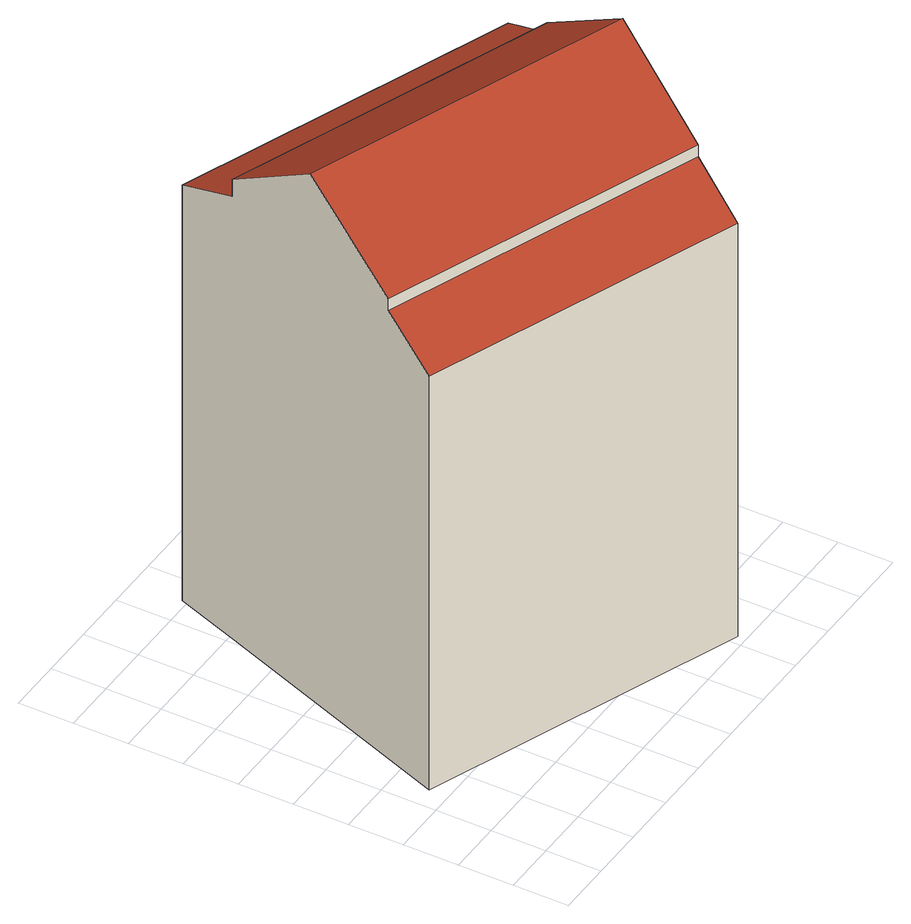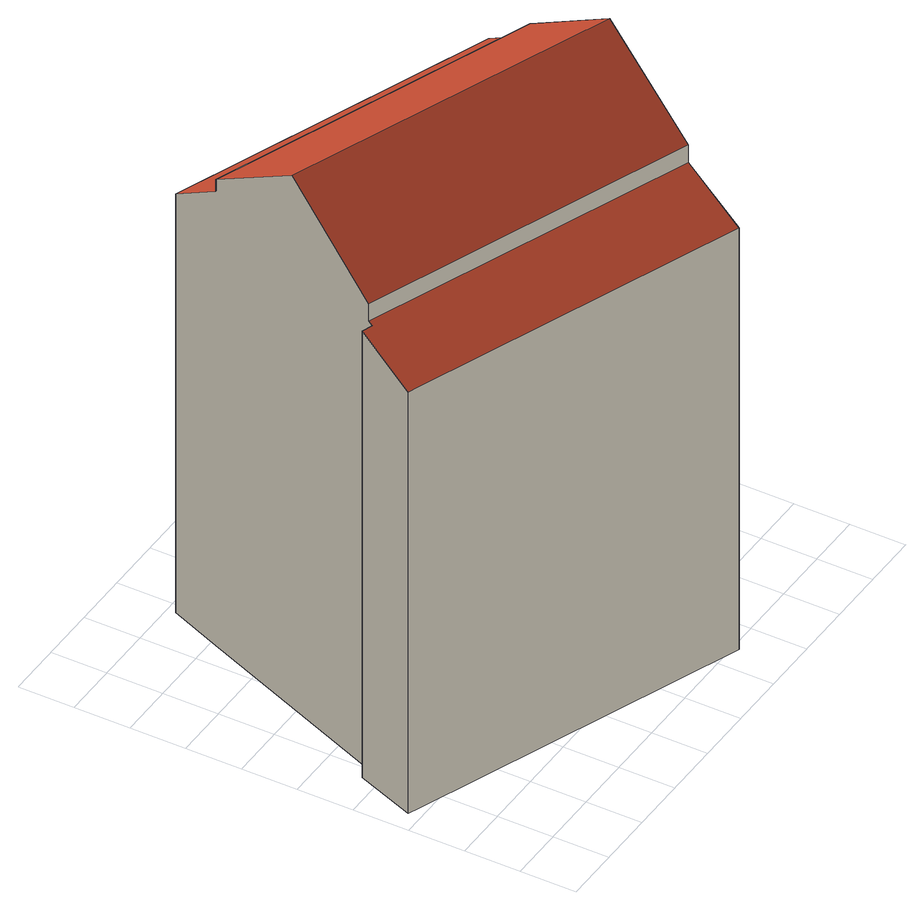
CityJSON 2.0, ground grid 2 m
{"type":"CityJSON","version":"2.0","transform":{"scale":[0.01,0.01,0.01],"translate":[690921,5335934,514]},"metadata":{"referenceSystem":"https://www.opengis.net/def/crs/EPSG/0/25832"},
"CityObjects":{
"building1":{"type":"Building","attributes":{"function":"31001_9998","roofType":"3100","measuredHeight":20.99,"storeysAboveGround":3},"address":[{"country":"Germany","locality":"München","thoroughfareName":"Arcisstraße 21"}],"geometry":[{"type":"MultiSurface","lod":"2","boundaries":[[[0,1,2,3]],[[4,5,6,7,8,9,10,11,12,13,14,15]],[[16,6,5,17]],[[2,1,18,19,20,21]],[[7,22,23,8]],[[24,15,14,25]],[[0,3,26,10,9,27]],[[22,7,6,16]],[[17,5,4,28]],[[19,18,1,0,27,9,8,23]],[[28,24,25,29,30,31,20,19,23,22,16,17]],[[28,4,15,24]],[[21,20,31,30,29,25,14,13,12,11,10,26,3,2]]],"semantics":{"surfaces":[{"type":"WallSurface"},{"type":"RoofSurface"},{"type":"GroundSurface"}],"values":[0,0,1,0,0,0,0,1,0,1,0,1,2]}}]}
},
"vertices":[
[1728,1156,1745],[1646,942,1844],[1646,942,82],[1728,1156,82],[152,662,1874],[152,662,1920],[287,1026,2181],[422,1389,1920],[422,1389,1852],[508,1621,1745],[508,1621,82],[422,1389,82],[287,1026,82],[152,662,82],[81,471,82],[81,471,1736],[1457,580,2181],[1312,220,1920],[1610,954,1845],[1608,955,1845],[1608,955,82],[1610,954,82],[1602,940,1920],[1602,940,1852],[1236,31,1736],[1236,31,82],[1690,1170,82],[1690,1170,1745],[1312,220,1874],[1312,220,82],[1457,580,82],[1602,940,82]
]}
